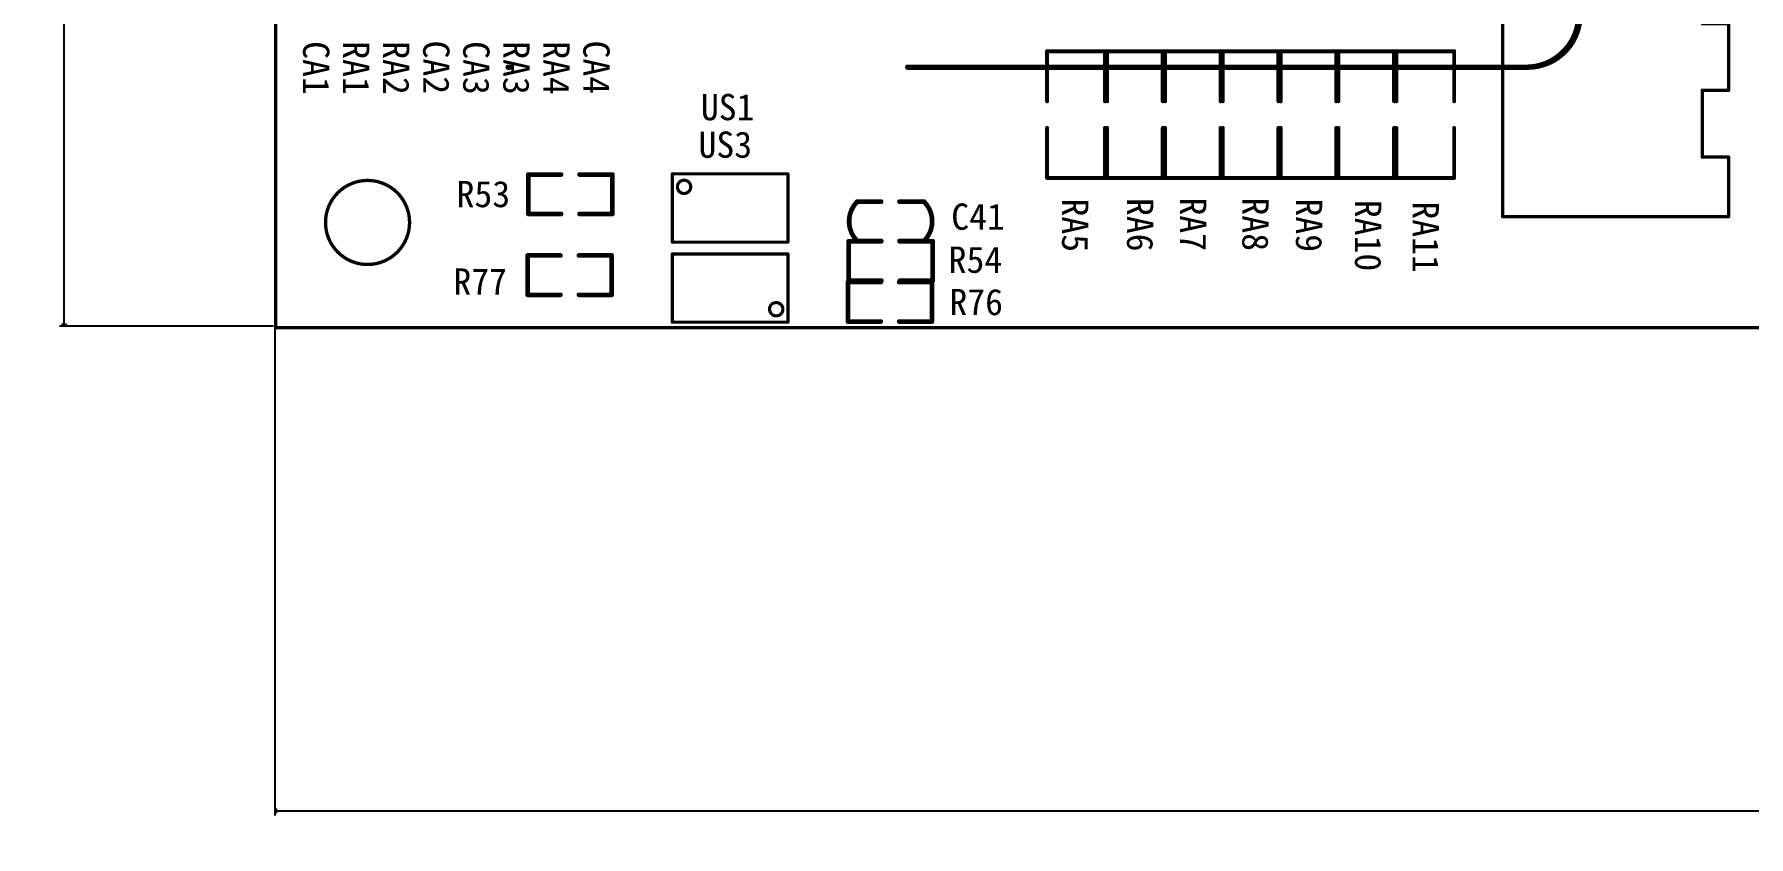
# Model space of a CAD drawing. Extents: x 741 to 1239, y 376 to 572.
# Drawn here: x 784.8 to 850.1, y 410.2 to 440.7 of the extents above; entities that cross this region are included whole.
import ezdxf

# ---------------------------------------------------------------- set-up
doc = ezdxf.new("R2010")
doc.units = 0
doc.header["$MEASUREMENT"] = 0
doc.layers.get('0').update_dxf_attribs({"linetype": 'CONTINUOUS'})
doc.layers.get('Defpoints').update_dxf_attribs({"linetype": 'CONTINUOUS'})
for name, color, linetype in [('BOTTOMOVERLAY', 7, 'CONTINUOUS'), ('KEEPOUTLAYER', 6, 'CONTINUOUS'), ('TOPOVERLAY', 7, 'CONTINUOUS')]:
    doc.layers.add(name, color=color, linetype=linetype)
doc.styles.get("Standard").update_dxf_attribs({"font": ''})
doc.styles.get('Standard').set_extended_font_data('SimSun')
doc.dimstyles.get("Standard").update_dxf_attribs({"dimtxt": 0.18, "dimasz": 0.18, "dimexe": 0.18, "dimexo": 0.0625, "dimgap": 0.09, "dimtad": 0, "dimtih": 1, "dimtoh": 1, "dimdec": 4, "dimzin": 0, "dimdsep": 46, "dimtxsty": 'Standard', "dimcen": 0.09, "dimadec": 0, "dimazin": 0, "dimtfac": 1, "dimtdec": 4, "dimtofl": 0, "dimtmove": 0, "dimatfit": 0, "dimfxl": 1, "dimtolj": 1, "dimtzin": 0, "dimarcsym": 0})

# ---------------------------------------------------------------- blocks, each defined once
blk = doc.blocks.new('0805_B_15')
at = {"layer": 'BOTTOMOVERLAY', "const_width": 0.15}
for points in [[(-2.413, -1.143), (-2.413, 1.143)], [(-0.508, 1.143), (-2.413, 1.143)], [(2.413, 1.143), (0.508, 1.143)], [(2.413, -1.143), (2.413, 1.143)], [(-0.508, -1.143), (-2.413, -1.143)], [(2.413, -1.143), (0.508, -1.143)]]:
    blk.add_lwpolyline(points, dxfattribs=at)
at = {"layer": 'BOTTOMOVERLAY', "const_width": 0.075}
for points in [[(-2.451, 1.143, 1), (-2.375, 1.143, 1)], [(-2.451, 1.143, 1), (-2.375, 1.143, 1)], [(-0.546, 1.143, 1), (-0.47, 1.143, 1)], [(0.47, 1.143, 1), (0.546, 1.143, 1)], [(2.375, 1.143, 1), (2.451, 1.143, 1)], [(2.375, 1.143, 1), (2.451, 1.143, 1)], [(-2.451, -1.143, 1), (-2.375, -1.143, 1)], [(-2.451, -1.143, 1), (-2.375, -1.143, 1)], [(-0.546, -1.143, 1), (-0.47, -1.143, 1)], [(0.47, -1.143, 1), (0.546, -1.143, 1)], [(2.375, -1.143, 1), (2.451, -1.143, 1)], [(2.375, -1.143, 1), (2.451, -1.143, 1)]]:
    blk.add_lwpolyline(points, format="xyb", close=True, dxfattribs=at)
blk = doc.blocks.new('0805_B_16')
at = {"layer": 'BOTTOMOVERLAY', "const_width": 0.15}
for points in [[(-2.413, -1.143), (-2.413, 1.143)], [(-0.508, 1.143), (-2.413, 1.143)], [(2.413, 1.143), (0.508, 1.143)], [(2.413, -1.143), (2.413, 1.143)], [(-0.508, -1.143), (-2.413, -1.143)], [(2.413, -1.143), (0.508, -1.143)]]:
    blk.add_lwpolyline(points, dxfattribs=at)
at = {"layer": 'BOTTOMOVERLAY', "const_width": 0.075}
for points in [[(-2.451, 1.143, 1), (-2.375, 1.143, 1)], [(-2.451, 1.143, 1), (-2.375, 1.143, 1)], [(-0.546, 1.143, 1), (-0.47, 1.143, 1)], [(0.47, 1.143, 1), (0.546, 1.143, 1)], [(2.375, 1.143, 1), (2.451, 1.143, 1)], [(2.375, 1.143, 1), (2.451, 1.143, 1)], [(-2.451, -1.143, 1), (-2.375, -1.143, 1)], [(-2.451, -1.143, 1), (-2.375, -1.143, 1)], [(-0.546, -1.143, 1), (-0.47, -1.143, 1)], [(0.47, -1.143, 1), (0.546, -1.143, 1)], [(2.375, -1.143, 1), (2.451, -1.143, 1)], [(2.375, -1.143, 1), (2.451, -1.143, 1)]]:
    blk.add_lwpolyline(points, format="xyb", close=True, dxfattribs=at)
blk = doc.blocks.new('0805_B_17')
at = {"layer": 'BOTTOMOVERLAY', "const_width": 0.15}
for points in [[(-0.508, 1.143), (-2.413, 1.143)], [(-2.413, -1.143), (-2.413, 1.143)], [(2.413, 1.143), (0.508, 1.143)], [(2.413, -1.143), (2.413, 1.143)], [(-0.508, -1.143), (-2.413, -1.143)], [(2.413, -1.143), (0.508, -1.143)]]:
    blk.add_lwpolyline(points, dxfattribs=at)
at = {"layer": 'BOTTOMOVERLAY', "const_width": 0.075}
for points in [[(-2.451, 1.143, 1), (-2.375, 1.143, 1)], [(-2.451, 1.143, 1), (-2.375, 1.143, 1)], [(-0.546, 1.143, 1), (-0.47, 1.143, 1)], [(0.47, 1.143, 1), (0.546, 1.143, 1)], [(2.375, 1.143, 1), (2.451, 1.143, 1)], [(2.375, 1.143, 1), (2.451, 1.143, 1)], [(-2.451, -1.143, 1), (-2.375, -1.143, 1)], [(-2.451, -1.143, 1), (-2.375, -1.143, 1)], [(-0.546, -1.143, 1), (-0.47, -1.143, 1)], [(0.47, -1.143, 1), (0.546, -1.143, 1)], [(2.375, -1.143, 1), (2.451, -1.143, 1)], [(2.375, -1.143, 1), (2.451, -1.143, 1)]]:
    blk.add_lwpolyline(points, format="xyb", close=True, dxfattribs=at)
blk = doc.blocks.new('0805_B_18')
at = {"layer": 'BOTTOMOVERLAY', "const_width": 0.15}
for points in [[(-0.508, 1.143), (-2.413, 1.143)], [(-2.413, -1.143), (-2.413, 1.143)], [(2.413, 1.143), (0.508, 1.143)], [(2.413, -1.143), (2.413, 1.143)], [(-0.508, -1.143), (-2.413, -1.143)], [(2.413, -1.143), (0.508, -1.143)]]:
    blk.add_lwpolyline(points, dxfattribs=at)
at = {"layer": 'BOTTOMOVERLAY', "const_width": 0.075}
for points in [[(-2.451, 1.143, 1), (-2.375, 1.143, 1)], [(-2.451, 1.143, 1), (-2.375, 1.143, 1)], [(-0.546, 1.143, 1), (-0.47, 1.143, 1)], [(0.47, 1.143, 1), (0.546, 1.143, 1)], [(2.375, 1.143, 1), (2.451, 1.143, 1)], [(2.375, 1.143, 1), (2.451, 1.143, 1)], [(-2.451, -1.143, 1), (-2.375, -1.143, 1)], [(-2.451, -1.143, 1), (-2.375, -1.143, 1)], [(-0.546, -1.143, 1), (-0.47, -1.143, 1)], [(0.47, -1.143, 1), (0.546, -1.143, 1)], [(2.375, -1.143, 1), (2.451, -1.143, 1)], [(2.375, -1.143, 1), (2.451, -1.143, 1)]]:
    blk.add_lwpolyline(points, format="xyb", close=True, dxfattribs=at)
blk = doc.blocks.new('0805_B_19')
at = {"layer": 'BOTTOMOVERLAY', "const_width": 0.15}
for points in [[(-2.413, -1.143), (-2.413, 1.143)], [(-0.508, 1.143), (-2.413, 1.143)], [(2.413, 1.143), (0.508, 1.143)], [(2.413, -1.143), (2.413, 1.143)], [(-0.508, -1.143), (-2.413, -1.143)], [(2.413, -1.143), (0.508, -1.143)]]:
    blk.add_lwpolyline(points, dxfattribs=at)
at = {"layer": 'BOTTOMOVERLAY', "const_width": 0.075}
for points in [[(-2.451, 1.143, 1), (-2.375, 1.143, 1)], [(-2.451, 1.143, 1), (-2.375, 1.143, 1)], [(-0.546, 1.143, 1), (-0.47, 1.143, 1)], [(0.47, 1.143, 1), (0.546, 1.143, 1)], [(2.375, 1.143, 1), (2.451, 1.143, 1)], [(2.375, 1.143, 1), (2.451, 1.143, 1)], [(-2.451, -1.143, 1), (-2.375, -1.143, 1)], [(-2.451, -1.143, 1), (-2.375, -1.143, 1)], [(-0.546, -1.143, 1), (-0.47, -1.143, 1)], [(0.47, -1.143, 1), (0.546, -1.143, 1)], [(2.375, -1.143, 1), (2.451, -1.143, 1)], [(2.375, -1.143, 1), (2.451, -1.143, 1)]]:
    blk.add_lwpolyline(points, format="xyb", close=True, dxfattribs=at)
blk = doc.blocks.new('0805_B_20')
at = {"layer": 'BOTTOMOVERLAY', "const_width": 0.15}
for points in [[(-2.413, -1.143), (-2.413, 1.143)], [(-0.508, 1.143), (-2.413, 1.143)], [(2.413, 1.143), (0.508, 1.143)], [(2.413, -1.143), (2.413, 1.143)], [(-0.508, -1.143), (-2.413, -1.143)], [(2.413, -1.143), (0.508, -1.143)]]:
    blk.add_lwpolyline(points, dxfattribs=at)
at = {"layer": 'BOTTOMOVERLAY', "const_width": 0.075}
for points in [[(-2.451, 1.143, 1), (-2.375, 1.143, 1)], [(-2.451, 1.143, 1), (-2.375, 1.143, 1)], [(-0.546, 1.143, 1), (-0.47, 1.143, 1)], [(0.47, 1.143, 1), (0.546, 1.143, 1)], [(2.375, 1.143, 1), (2.451, 1.143, 1)], [(2.375, 1.143, 1), (2.451, 1.143, 1)], [(-2.451, -1.143, 1), (-2.375, -1.143, 1)], [(-2.451, -1.143, 1), (-2.375, -1.143, 1)], [(-0.546, -1.143, 1), (-0.47, -1.143, 1)], [(0.47, -1.143, 1), (0.546, -1.143, 1)], [(2.375, -1.143, 1), (2.451, -1.143, 1)], [(2.375, -1.143, 1), (2.451, -1.143, 1)]]:
    blk.add_lwpolyline(points, format="xyb", close=True, dxfattribs=at)
blk = doc.blocks.new('0805_B_21')
at = {"layer": 'BOTTOMOVERLAY', "const_width": 0.15}
for points in [[(-2.413, 1.143), (-2.413, -1.143)], [(-2.413, 1.143), (-0.508, 1.143)], [(0.508, 1.143), (2.413, 1.143)], [(2.413, 1.143), (2.413, -1.143)], [(-2.413, -1.143), (-0.508, -1.143)], [(0.508, -1.143), (2.413, -1.143)]]:
    blk.add_lwpolyline(points, dxfattribs=at)
at = {"layer": 'BOTTOMOVERLAY', "const_width": 0.075}
for points in [[(-2.451, 1.143, 1), (-2.375, 1.143, 1)], [(-2.451, 1.143, 1), (-2.375, 1.143, 1)], [(-0.546, 1.143, 1), (-0.47, 1.143, 1)], [(0.47, 1.143, 1), (0.546, 1.143, 1)], [(2.375, 1.143, 1), (2.451, 1.143, 1)], [(2.375, 1.143, 1), (2.451, 1.143, 1)], [(-2.451, -1.143, 1), (-2.375, -1.143, 1)], [(-2.451, -1.143, 1), (-2.375, -1.143, 1)], [(-0.546, -1.143, 1), (-0.47, -1.143, 1)], [(0.47, -1.143, 1), (0.546, -1.143, 1)], [(2.375, -1.143, 1), (2.451, -1.143, 1)], [(2.375, -1.143, 1), (2.451, -1.143, 1)]]:
    blk.add_lwpolyline(points, format="xyb", close=True, dxfattribs=at)
blk = doc.blocks.new('0603C_B_43')
at = {"layer": 'BOTTOMOVERLAY', "const_width": 0.18}
for points in [[(-0.75, 1.257, -0.414214), (0.75, 1.257)], [(0.75, -1.283, -0.414214), (-0.75, -1.283)]]:
    blk.add_lwpolyline(points, format="xyb", dxfattribs=at)
for points in [[(-0.75, 1.257), (-0.75, 0.35)], [(0.75, 1.257), (0.75, 0.35)], [(-0.75, -0.35), (-0.75, -1.283)], [(0.75, -0.35), (0.75, -1.283)]]:
    blk.add_lwpolyline(points, dxfattribs=at)
at = {"layer": 'BOTTOMOVERLAY', "const_width": 0.09}
for points in [[(-0.795, 1.257, 1), (-0.705, 1.257, 1)], [(-0.795, 1.257, 1), (-0.705, 1.257, 1)], [(0.705, 1.257, 1), (0.795, 1.257, 1)], [(0.705, 1.257, 1), (0.795, 1.257, 1)], [(-0.795, 0.35, 1), (-0.705, 0.35, 1)], [(0.705, 0.35, 1), (0.795, 0.35, 1)], [(-0.795, -0.35, 1), (-0.705, -0.35, 1)], [(0.705, -0.35, 1), (0.795, -0.35, 1)], [(-0.795, -1.283, 1), (-0.705, -1.283, 1)], [(-0.795, -1.283, 1), (-0.705, -1.283, 1)], [(0.705, -1.283, 1), (0.795, -1.283, 1)], [(0.705, -1.283, 1), (0.795, -1.283, 1)]]:
    blk.add_lwpolyline(points, format="xyb", close=True, dxfattribs=at)
blk = doc.blocks.new('0603_B_44')
at = {"layer": 'BOTTOMOVERLAY', "const_width": 0.178}
for points in [[(-0.363, 0.766), (-1.613, 0.766)], [(-1.613, -0.734), (-1.613, 0.766)], [(1.587, 0.766), (0.337, 0.766)], [(1.587, -0.734), (1.587, 0.766)], [(-0.363, -0.734), (-1.613, -0.734)], [(1.587, -0.734), (0.337, -0.734)]]:
    blk.add_lwpolyline(points, dxfattribs=at)
at = {"layer": 'BOTTOMOVERLAY', "const_width": 0.0889}
for points in [[(-1.657, 0.766, 1), (-1.568, 0.766, 1)], [(-1.657, 0.766, 1), (-1.568, 0.766, 1)], [(-0.407, 0.766, 1), (-0.318, 0.766, 1)], [(0.293, 0.766, 1), (0.382, 0.766, 1)], [(1.543, 0.766, 1), (1.632, 0.766, 1)], [(1.543, 0.766, 1), (1.632, 0.766, 1)], [(-1.657, -0.734, 1), (-1.568, -0.734, 1)], [(-1.657, -0.734, 1), (-1.568, -0.734, 1)], [(-0.407, -0.734, 1), (-0.318, -0.734, 1)], [(0.293, -0.734, 1), (0.382, -0.734, 1)], [(1.543, -0.734, 1), (1.632, -0.734, 1)], [(1.543, -0.734, 1), (1.632, -0.734, 1)]]:
    blk.add_lwpolyline(points, format="xyb", close=True, dxfattribs=at)
blk = doc.blocks.new('0603_B_45')
at = {"layer": 'BOTTOMOVERLAY', "const_width": 0.178}
for points in [[(-0.363, 0.766), (-1.613, 0.766)], [(-1.613, 0.766), (-1.613, -0.734)], [(1.587, 0.766), (0.337, 0.766)], [(1.587, 0.766), (1.587, -0.734)], [(-0.363, -0.734), (-1.613, -0.734)], [(1.587, -0.734), (0.337, -0.734)]]:
    blk.add_lwpolyline(points, dxfattribs=at)
at = {"layer": 'BOTTOMOVERLAY', "const_width": 0.0889}
for points in [[(-1.657, 0.766, 1), (-1.568, 0.766, 1)], [(-1.657, 0.766, 1), (-1.568, 0.766, 1)], [(-0.407, 0.766, 1), (-0.318, 0.766, 1)], [(0.293, 0.766, 1), (0.382, 0.766, 1)], [(1.543, 0.766, 1), (1.632, 0.766, 1)], [(1.543, 0.766, 1), (1.632, 0.766, 1)], [(-1.657, -0.734, 1), (-1.568, -0.734, 1)], [(-1.657, -0.734, 1), (-1.568, -0.734, 1)], [(-0.407, -0.734, 1), (-0.318, -0.734, 1)], [(0.293, -0.734, 1), (0.382, -0.734, 1)], [(1.543, -0.734, 1), (1.632, -0.734, 1)], [(1.543, -0.734, 1), (1.632, -0.734, 1)]]:
    blk.add_lwpolyline(points, format="xyb", close=True, dxfattribs=at)
blk = doc.blocks.new('0603_B_46')
at = {"layer": 'BOTTOMOVERLAY', "const_width": 0.178}
for points in [[(-0.363, 0.766), (-1.613, 0.766)], [(-1.613, -0.734), (-1.613, 0.766)], [(1.587, 0.766), (0.337, 0.766)], [(1.587, -0.734), (1.587, 0.766)], [(-0.363, -0.734), (-1.613, -0.734)], [(1.587, -0.734), (0.337, -0.734)]]:
    blk.add_lwpolyline(points, dxfattribs=at)
at = {"layer": 'BOTTOMOVERLAY', "const_width": 0.0889}
for points in [[(-1.657, 0.766, 1), (-1.568, 0.766, 1)], [(-1.657, 0.766, 1), (-1.568, 0.766, 1)], [(-0.407, 0.766, 1), (-0.318, 0.766, 1)], [(0.293, 0.766, 1), (0.382, 0.766, 1)], [(1.543, 0.766, 1), (1.632, 0.766, 1)], [(1.543, 0.766, 1), (1.632, 0.766, 1)], [(-1.657, -0.734, 1), (-1.568, -0.734, 1)], [(-1.657, -0.734, 1), (-1.568, -0.734, 1)], [(-0.407, -0.734, 1), (-0.318, -0.734, 1)], [(0.293, -0.734, 1), (0.382, -0.734, 1)], [(1.543, -0.734, 1), (1.632, -0.734, 1)], [(1.543, -0.734, 1), (1.632, -0.734, 1)]]:
    blk.add_lwpolyline(points, format="xyb", close=True, dxfattribs=at)
blk = doc.blocks.new('0603_B_47')
at = {"layer": 'BOTTOMOVERLAY', "const_width": 0.178}
for points in [[(-1.613, 0.766), (-1.613, -0.734)], [(-0.363, 0.766), (-1.613, 0.766)], [(1.587, 0.766), (0.337, 0.766)], [(1.587, 0.766), (1.587, -0.734)], [(-0.363, -0.734), (-1.613, -0.734)], [(1.587, -0.734), (0.337, -0.734)]]:
    blk.add_lwpolyline(points, dxfattribs=at)
at = {"layer": 'BOTTOMOVERLAY', "const_width": 0.0889}
for points in [[(-1.657, 0.766, 1), (-1.568, 0.766, 1)], [(-1.657, 0.766, 1), (-1.568, 0.766, 1)], [(-0.407, 0.766, 1), (-0.318, 0.766, 1)], [(0.293, 0.766, 1), (0.382, 0.766, 1)], [(1.543, 0.766, 1), (1.632, 0.766, 1)], [(1.543, 0.766, 1), (1.632, 0.766, 1)], [(-1.657, -0.734, 1), (-1.568, -0.734, 1)], [(-1.657, -0.734, 1), (-1.568, -0.734, 1)], [(-0.407, -0.734, 1), (-0.318, -0.734, 1)], [(0.293, -0.734, 1), (0.382, -0.734, 1)], [(1.543, -0.734, 1), (1.632, -0.734, 1)], [(1.543, -0.734, 1), (1.632, -0.734, 1)]]:
    blk.add_lwpolyline(points, format="xyb", close=True, dxfattribs=at)
blk = doc.blocks.new('SSOP_EL3H7_B_48')
at = {"layer": 'BOTTOMOVERLAY', "const_width": 0.12}
for points in [[(2.2, 1.3), (-2.2, 1.3)], [(-2.2, 1.3), (-2.2, -1.3)], [(2.2, 1.3), (2.2, -1.3)], [(2.2, -1.3), (-2.2, -1.3)]]:
    blk.add_lwpolyline(points, dxfattribs=at)
at = {"layer": 'BOTTOMOVERLAY'}
for points, const_width in [([(-2.23, 1.3, 1), (-2.17, 1.3, 1)], 0.0599), ([(-2.23, 1.3, 1), (-2.17, 1.3, 1)], 0.0599), ([(2.17, 1.3, 1), (2.23, 1.3, 1)], 0.0599), ([(2.17, 1.3, 1), (2.23, 1.3, 1)], 0.0599), ([(-1.5, -0.805, 1), (-2.007, -0.805, 1)], 0.12), ([(-2.23, -1.3, 1), (-2.17, -1.3, 1)], 0.0599), ([(-2.23, -1.3, 1), (-2.17, -1.3, 1)], 0.0599), ([(-2.037, -0.805, 1), (-1.977, -0.805, 1)], 0.0599), ([(-1.53, -0.805, 1), (-1.47, -0.805, 1)], 0.0599), ([(2.17, -1.3, 1), (2.23, -1.3, 1)], 0.0599), ([(2.17, -1.3, 1), (2.23, -1.3, 1)], 0.0599)]:
    blk.add_lwpolyline(points, format="xyb", close=True, dxfattribs=dict(at, const_width=const_width))
blk = doc.blocks.new('SSOP_EL3H7_B_49')
at = {"layer": 'BOTTOMOVERLAY', "const_width": 0.12}
for points in [[(-2.2, 1.3), (2.2, 1.3)], [(-2.2, -1.3), (-2.2, 1.3)], [(2.2, -1.3), (2.2, 1.3)], [(-2.2, -1.3), (2.2, -1.3)]]:
    blk.add_lwpolyline(points, dxfattribs=at)
at = {"layer": 'BOTTOMOVERLAY'}
for points, const_width in [([(-2.23, 1.3, 1), (-2.17, 1.3, 1)], 0.0599), ([(-2.23, 1.3, 1), (-2.17, 1.3, 1)], 0.0599), ([(2.17, 1.3, 1), (2.23, 1.3, 1)], 0.0599), ([(2.17, 1.3, 1), (2.23, 1.3, 1)], 0.0599), ([(-1.5, -0.805, 1), (-2.007, -0.805, 1)], 0.12), ([(-2.23, -1.3, 1), (-2.17, -1.3, 1)], 0.0599), ([(-2.23, -1.3, 1), (-2.17, -1.3, 1)], 0.0599), ([(-2.037, -0.805, 1), (-1.977, -0.805, 1)], 0.0599), ([(-1.53, -0.805, 1), (-1.47, -0.805, 1)], 0.0599), ([(2.17, -1.3, 1), (2.23, -1.3, 1)], 0.0599), ([(2.17, -1.3, 1), (2.23, -1.3, 1)], 0.0599)]:
    blk.add_lwpolyline(points, format="xyb", close=True, dxfattribs=dict(at, const_width=const_width))
blk = doc.blocks.new('7P_5_08_B_94')
at = {"layer": 'BOTTOMOVERLAY', "const_width": 0.127}
for points in [[(-18.78, 1), (-18.78, 3.8)], [(18.78, 3.8), (-18.78, 3.8)], [(18.78, -1), (18.78, 3.8)], [(-18.78, -4.8), (-18.78, 1)], [(18.78, -4.8), (18.78, -1)], [(-13.97, -3.8), (-16.51, -3.8)], [(-16.51, -4.8), (-16.51, -3.8)], [(-16.51, -4.8), (-16.51, -3.8)], [(-13.97, -4.8), (-13.97, -3.8)], [(-11.43, -4.8), (-11.43, -3.8)], [(-8.89, -3.8), (-11.43, -3.8)], [(-8.89, -4.8), (-8.89, -3.8)], [(-6.35, -4.8), (-6.35, -3.8)], [(-3.81, -3.8), (-6.35, -3.8)], [(-3.81, -4.8), (-3.81, -3.8)], [(-1.27, -4.8), (-1.27, -3.8)], [(1.27, -3.8), (-1.27, -3.8)], [(1.27, -4.8), (1.27, -3.8)], [(6.35, -3.8), (3.81, -3.8)], [(3.81, -4.8), (3.81, -3.8)], [(6.35, -4.8), (6.35, -3.8)], [(11.43, -3.8), (8.89, -3.8)], [(8.89, -4.8), (8.89, -3.8)], [(11.43, -4.8), (11.43, -3.8)], [(16.51, -3.8), (13.97, -3.8)], [(13.97, -4.8), (13.97, -3.8)], [(16.51, -4.8), (16.51, -3.8)], [(-16.51, -4.8), (-18.78, -4.8)], [(-11.43, -4.8), (-13.97, -4.8)], [(-6.35, -4.8), (-8.89, -4.8)], [(-1.27, -4.8), (-3.81, -4.8)], [(3.81, -4.8), (1.27, -4.8)], [(8.89, -4.8), (6.35, -4.8)], [(13.97, -4.8), (11.43, -4.8)], [(18.78, -4.8), (16.51, -4.8)]]:
    blk.add_lwpolyline(points, dxfattribs=at)
at = {"layer": 'BOTTOMOVERLAY', "const_width": 0.0635}
for points in [[(-18.812, 3.8, 1), (-18.748, 3.8, 1)], [(-18.812, 3.8, 1), (-18.748, 3.8, 1)], [(18.748, 3.8, 1), (18.812, 3.8, 1)], [(18.748, 3.8, 1), (18.812, 3.8, 1)], [(-18.812, 1, 1), (-18.748, 1, 1)], [(-18.812, 1, 1), (-18.748, 1, 1)], [(18.748, -1, 1), (18.812, -1, 1)], [(18.748, -1, 1), (18.812, -1, 1)], [(-16.542, -3.8, 1), (-16.478, -3.8, 1)], [(-16.542, -3.8, 1), (-16.478, -3.8, 1)], [(-16.542, -3.8, 1), (-16.478, -3.8, 1)], [(-14.002, -3.8, 1), (-13.938, -3.8, 1)], [(-14.002, -3.8, 1), (-13.938, -3.8, 1)], [(-11.462, -3.8, 1), (-11.398, -3.8, 1)], [(-11.462, -3.8, 1), (-11.398, -3.8, 1)], [(-8.922, -3.8, 1), (-8.858, -3.8, 1)], [(-8.922, -3.8, 1), (-8.858, -3.8, 1)], [(-6.382, -3.8, 1), (-6.318, -3.8, 1)], [(-6.382, -3.8, 1), (-6.318, -3.8, 1)], [(-3.842, -3.8, 1), (-3.778, -3.8, 1)], [(-3.842, -3.8, 1), (-3.778, -3.8, 1)], [(-1.302, -3.8, 1), (-1.238, -3.8, 1)], [(-1.302, -3.8, 1), (-1.238, -3.8, 1)], [(1.238, -3.8, 1), (1.302, -3.8, 1)], [(1.238, -3.8, 1), (1.302, -3.8, 1)], [(3.778, -3.8, 1), (3.842, -3.8, 1)], [(3.778, -3.8, 1), (3.842, -3.8, 1)], [(6.318, -3.8, 1), (6.382, -3.8, 1)], [(6.318, -3.8, 1), (6.382, -3.8, 1)], [(8.858, -3.8, 1), (8.922, -3.8, 1)], [(8.858, -3.8, 1), (8.922, -3.8, 1)], [(11.398, -3.8, 1), (11.462, -3.8, 1)], [(11.398, -3.8, 1), (11.462, -3.8, 1)], [(13.938, -3.8, 1), (14.002, -3.8, 1)], [(13.938, -3.8, 1), (14.002, -3.8, 1)], [(16.478, -3.8, 1), (16.542, -3.8, 1)], [(16.478, -3.8, 1), (16.542, -3.8, 1)], [(-18.812, -4.8, 1), (-18.748, -4.8, 1)], [(-18.812, -4.8, 1), (-18.748, -4.8, 1)], [(-16.542, -4.8, 1), (-16.478, -4.8, 1)], [(-16.542, -4.8, 1), (-16.478, -4.8, 1)], [(-16.542, -4.8, 1), (-16.478, -4.8, 1)], [(-14.002, -4.8, 1), (-13.938, -4.8, 1)], [(-14.002, -4.8, 1), (-13.938, -4.8, 1)], [(-11.462, -4.8, 1), (-11.398, -4.8, 1)], [(-11.462, -4.8, 1), (-11.398, -4.8, 1)], [(-8.922, -4.8, 1), (-8.858, -4.8, 1)], [(-8.922, -4.8, 1), (-8.858, -4.8, 1)], [(-6.382, -4.8, 1), (-6.318, -4.8, 1)], [(-6.382, -4.8, 1), (-6.318, -4.8, 1)], [(-3.842, -4.8, 1), (-3.778, -4.8, 1)], [(-3.842, -4.8, 1), (-3.778, -4.8, 1)], [(-1.302, -4.8, 1), (-1.238, -4.8, 1)], [(-1.302, -4.8, 1), (-1.238, -4.8, 1)], [(1.238, -4.8, 1), (1.302, -4.8, 1)], [(1.238, -4.8, 1), (1.302, -4.8, 1)], [(3.778, -4.8, 1), (3.842, -4.8, 1)], [(3.778, -4.8, 1), (3.842, -4.8, 1)], [(6.318, -4.8, 1), (6.382, -4.8, 1)], [(6.318, -4.8, 1), (6.382, -4.8, 1)], [(8.858, -4.8, 1), (8.922, -4.8, 1)], [(8.858, -4.8, 1), (8.922, -4.8, 1)], [(11.398, -4.8, 1), (11.462, -4.8, 1)], [(11.398, -4.8, 1), (11.462, -4.8, 1)], [(13.938, -4.8, 1), (14.002, -4.8, 1)], [(13.938, -4.8, 1), (14.002, -4.8, 1)], [(16.478, -4.8, 1), (16.542, -4.8, 1)], [(16.478, -4.8, 1), (16.542, -4.8, 1)], [(18.748, -4.8, 1), (18.812, -4.8, 1)], [(18.748, -4.8, 1), (18.812, -4.8, 1)]]:
    blk.add_lwpolyline(points, format="xyb", close=True, dxfattribs=at)
blk = doc.blocks.new('_Open90')
at = {"color": 0, "linetype": 'ByBlock', "lineweight": -2}
for p, q in [((0, 0), (-1, 0)), ((-0.5, 0.5), (0, 0)), ((0, 0), (-0.5, -0.5))]:
    blk.add_line(p, q, dxfattribs=at)
blk = doc.blocks.new('*D1161')
at = {"color": 0, "linetype": 'Continuous', "lineweight": -2}
for p, q in [((794.006, 429.546), (794.006, 410.996)), ((1129.062, 429.532), (1129.062, 410.996)), ((794.186, 411.176), (959.063, 411.176)), ((1128.882, 411.176), (964.005, 411.176))]:
    blk.add_line(p, q, dxfattribs=at)
at = {"layer": 'Defpoints', "color": 0, "linetype": 'Continuous'}
for p in [(794.006, 429.609), (1129.062, 429.594), (1129.062, 411.176)]:
    blk.add_point(p, dxfattribs=at)
at = {"color": 0, "linetype": 'Continuous', "lineweight": -2, "xscale": 0.18, "yscale": 0.18, "zscale": 0.18, "rotation": 180}
blk.add_blockref('_Open90', (794.006, 411.176), dxfattribs=at)
at = {"color": 0, "linetype": 'Continuous', "lineweight": -2, "xscale": 0.18, "yscale": 0.18, "zscale": 0.18}
blk.add_blockref('_Open90', (1129.062, 411.176), dxfattribs=at)
at = {"color": 6, "linetype": 'Continuous', "insert": (961.534, 411.176), "char_height": 1.5, "attachment_point": 5}
blk.add_mtext('\\A1;335', dxfattribs=at)
blk = doc.blocks.new('*D1162')
at = {"color": 0, "linetype": 'Continuous', "lineweight": -2}
for p, q in [((794, 475.621), (785.801, 475.621)), ((785.981, 475.441), (785.981, 454.373)), ((785.981, 429.805), (785.981, 450.873)), ((793.947, 429.625), (785.801, 429.625))]:
    blk.add_line(p, q, dxfattribs=at)
at = {"layer": 'Defpoints', "color": 0, "linetype": 'Continuous'}
for p in [(794.062, 475.621), (785.981, 429.625), (794.009, 429.625)]:
    blk.add_point(p, dxfattribs=at)
at = {"color": 0, "linetype": 'Continuous', "lineweight": -2, "xscale": 0.18, "yscale": 0.18, "zscale": 0.18}
for p, rotation in [((785.981, 475.621), 90), ((785.981, 429.625), 270)]:
    blk.add_blockref('_Open90', p, dxfattribs=dict(at, rotation=rotation))
at = {"color": 6, "linetype": 'Continuous', "insert": (785.981, 452.623), "char_height": 1.5, "attachment_point": 5}
blk.add_mtext('\\A1;46', dxfattribs=at)

msp = doc.modelspace()

# ---------------------------------------------------------------- linework, layer by layer
at = {"layer": 'KEEPOUTLAYER', "const_width": 0.127}
for points in [[(794.03, 429.575), (794.03, 475.575)], [(1129.03, 429.575), (794.03, 429.575)]]:
    msp.add_lwpolyline(points, dxfattribs=at)
at = {"layer": 'KEEPOUTLAYER'}
for points, const_width in [([(795.93, 433.575, -1), (799.13, 433.575, -1)], 0.127), ([(795.962, 433.575, -1), (795.898, 433.575, -1)], 0.0635), ([(799.162, 433.575, -1), (799.098, 433.575, -1)], 0.0635), ([(794.062, 429.575, -1), (793.998, 429.575, -1)], 0.0635), ([(794.062, 429.575, -1), (793.998, 429.575, -1)], 0.0635)]:
    msp.add_lwpolyline(points, format="xyb", close=True, dxfattribs=dict(at, const_width=const_width))
at = {"layer": 'TOPOVERLAY', "const_width": 0.203}
for points in [[(841.632, 439.484, 0.414214), (843.632, 441.484)], [(841.682, 439.484, 0.414214), (843.682, 441.484)]]:
    msp.add_lwpolyline(points, format="xyb", dxfattribs=at)
at = {"layer": 'TOPOVERLAY', "const_width": 0.102}
for points in [[(802.882, 439.535, -1), (802.882, 439.433, -1)], [(802.882, 439.535, -1), (802.882, 439.433, -1)], [(802.932, 439.535, -1), (802.932, 439.433, -1)], [(818.089, 439.535, -1), (818.089, 439.433, -1)], [(818.089, 439.535, -1), (818.089, 439.433, -1)], [(841.632, 439.535, -1), (841.632, 439.433, -1)], [(841.682, 439.535, -1), (841.682, 439.433, -1)], [(841.682, 439.535, -1), (841.682, 439.433, -1)]]:
    msp.add_lwpolyline(points, format="xyb", close=True, dxfattribs=at)
at = {"layer": 'TOPOVERLAY', "const_width": 0.203}
msp.add_lwpolyline([(841.682, 439.484), (818.089, 439.484)], dxfattribs=at)

# ---------------------------------------------------------------- block references
at = {"xscale": -1}
for name, p, rotation in [('7P_5_08_B_94', (844.535, 452.576), 90), ('0805_B_18', (824.54, 437.681), 270), ('0805_B_17', (826.742, 437.681), 90), ('0805_B_16', (828.943, 437.681), 90), ('0805_B_15', (831.144, 437.681), 270), ('0805_B_19', (833.346, 437.681), 90), ('0805_B_20', (835.547, 437.681), 90), ('0805_B_21', (837.748, 437.681), 270), ('SSOP_EL3H7_B_48', (811.332, 434.125), 180), ('0603C_B_43', (817.428, 433.617), 90), ('0603_B_47', (805.236, 431.585), 180), ('0603_B_46', (817.428, 430.569), 180)]:
    msp.add_blockref(name, p, dxfattribs=dict(at, rotation=rotation))
for name, p in [('0603_B_44', (805.236, 434.633)), ('0603_B_45', (817.428, 432.093)), ('SSOP_EL3H7_B_49', (811.332, 431.077))]:
    msp.add_blockref(name, p, dxfattribs=at)

# ---------------------------------------------------------------- texts
at = {"layer": 'BOTTOMOVERLAY'}
for s, p in [('CA1', (795.076, 440.475)), ('RA1', (796.6, 440.475)), ('RA2', (798.124, 440.475)), ('CA2', (799.648, 440.5)), ('CA3', (801.172, 440.475)), ('RA3', (802.696, 440.475)), ('RA4', (804.22, 440.475)), ('CA4', (805.744, 440.5)), ('RA5', (823.968, 434.487)), ('RA6', (826.438, 434.507)), ('RA7', (828.458, 434.527)), ('RA8', (830.828, 434.527)), ('RA9', (832.868, 434.487)), ('RA10', (835.118, 434.437)), ('RA11', (837.308, 434.377))]:
    msp.add_text(s, height=1, rotation=270, dxfattribs=at).set_placement(p)
for s, p in [('US1', (810.218, 437.467)), ('US3', (810.128, 436.037)), ('R53', (800.918, 434.157)), ('C41', (819.748, 433.297)), ('R54', (819.648, 431.657)), ('R77', (800.798, 430.827)), ('R76', (819.678, 430.047))]:
    msp.add_text(s, height=1, dxfattribs=at).set_placement(p)

# ---------------------------------------------------------------- dimensions: what is measured, and where the dimension line sits
at = {"color": 6, "linetype": 'Continuous'}
dim = msp.add_linear_dim(base=(785.981, 429.625), p1=(794.062, 475.621), p2=(794.009, 429.625), angle=90, dimstyle='Standard', override={"dimtxt": 1.5, "dimgap": 1, "dimdec": 0, "dimblk1": 'Open90', "dimblk2": 'Open90', "dimsah": 1, "dimclrt": 6, "dimatfit": 3}, dxfattribs=at)
dim.commit()
dim.dimension.update_dxf_attribs({"geometry": '*D1162', "text_midpoint": (785.981, 452.623)})
dim = msp.add_linear_dim(base=(1129.062, 411.176), p1=(794.006, 429.609), p2=(1129.062, 429.594), dimstyle='Standard', override={"dimtxt": 1.5, "dimgap": 1, "dimdec": 0, "dimblk1": 'Open90', "dimblk2": 'Open90', "dimsah": 1, "dimclrt": 6, "dimatfit": 3}, dxfattribs=at)
dim.commit()
dim.dimension.update_dxf_attribs({"geometry": '*D1161', "text_midpoint": (961.534, 411.176)})

doc.saveas('drawing.dxf')
